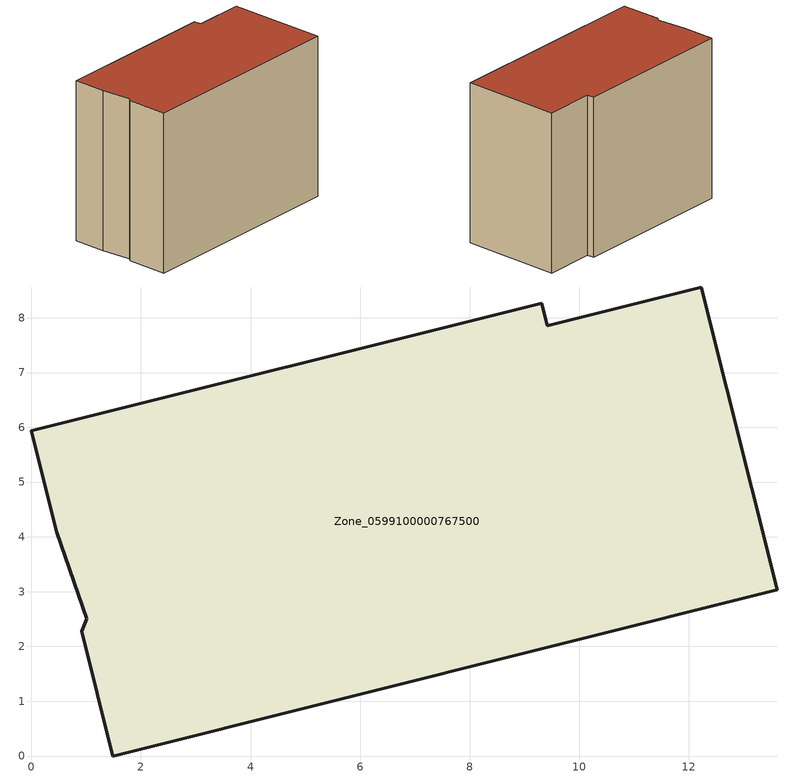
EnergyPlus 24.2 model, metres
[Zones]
Zone_0599100000767500
 floor ground (C_G): 0.46,4.08 0,5.94 9.31,8.26 9.42,7.86 12.23,8.56 13.61,3.03 1.48,0 0.92,2.27 1.01,2.51 z0
 wall outside (C_F): 9.42,7.86 9.31,8.26 0,5.94 0.46,4.08 1.01,2.51 0.92,2.27 1.48,0 13.61,3.03 12.23,8.56 9.42,7.86 z0:9.36
 roof outside (C_R): 1.01,2.51 0.92,2.27 1.48,0 13.61,3.03 12.23,8.56 9.42,7.86 9.31,8.26 0,5.94 0.46,4.08 z9.36
[BUILDING]
Pand.0599100000767500: North Axis=0; Terrain=City; Loads Convergence Tolerance Value=0.04; Temperature Convergence Tolerance Value=0.4; Solar Distribution=FullExterior; Maximum Number of Warmup Days=25; Minimum Number of Warmup Days=1
[Site:Location]
Rotterdam.The.Hague.AP_ZH_NLD Design_Conditions: Latitude=51.96; Longitude=4.45; Time Zone=1; Elevation=-4.5
[SITE:GROUNDTEMPERATURE:BUILDINGSURFACE]
18, 18, 18, 18, 18, 18, 18, 18, 18, 18, 18, 18
[MATERIAL] Thermal Absorptance=0.9; Solar Absorptance=0.7; Visible Absorptance=0.7
Name | Roughness | Thickness | Conductivity | Density | Specific Heat
G.TC.2006-2014 | MediumSmooth | 0.15 | 0.06 | 540 | 1210
F.TC.2006-2014 | Rough | 0.3 | 0.12 | 1920 | 840
R.TC.2006-2014 | MediumRough | 0.2 | 0.08 | 1500 | 1000
[CONSTRUCTION]
C_G: G.TC.2006-2014
C_F: F.TC.2006-2014
C_R: R.TC.2006-2014
[ZONE]
Zone_0599100000767500: Type=1; Multiplier=1; Ceiling Height=Autocalculate; Volume=Autocalculate; Floor Area=autocalculate; Part of Total Floor Area=Yes
[ZONEINFILTRATION:DESIGNFLOWRATE]
Infil_Zone_0599100000767500: Zone or ZoneList or Space or SpaceList=Zone_0599100000767500; Schedule=AlwaysOn; Design Flow Rate Calculation Method=Flow/Area; Flow Rate per Floor Area=0.0015; Constant Term Coefficient=1; Temperature Term Coefficient=0; Velocity Term Coefficient=0; Velocity Squared Term Coefficient=0
[HVACTEMPLATE:ZONE:IDEALLOADSAIRSYSTEM]
Zone_0599100000767500: Maximum Heating Supply Air Temperature=50; Minimum Cooling Supply Air Temperature=13; Maximum Heating Supply Air Humidity Ratio=0.0156; Minimum Cooling Supply Air Humidity Ratio=0.0077; Heating Limit=NoLimit; Cooling Limit=NoLimit; Dehumidification Control Type=ConstantSensibleHeatRatio; Cooling Sensible Heat Ratio=0.7; Dehumidification Setpoint=60; Humidification Control Type=None; Humidification Setpoint=30; Outdoor Air Method=None; Outdoor Air Flow Rate per Person=0.00944; Outdoor Air Flow Rate per Zone Floor Area=0; Outdoor Air Flow Rate per Zone=0; Demand Controlled Ventilation Type=None; Outdoor Air Economizer Type=NoEconomizer; Heat Recovery Type=None; Sensible Heat Recovery Effectiveness=0.7; Latent Heat Recovery Effectiveness=0.65
[ZONECONTROL:THERMOSTAT]
ThermostatControl_Zone_0599100000767500: Zone or ZoneList=Zone_0599100000767500; Control Type Schedule=DualSetpointControlType; Control 1=Thermostat_Zone_0599100000767500; Temperature Difference Between Cutout And Setpoint=0
[THERMOSTATSETPOINT:DUALSETPOINT]
Thermostat_Zone_0599100000767500: Heating Setpoint Temperature Schedule=HeatingSetpoint_Zone_0599100000767500; Cooling Setpoint Temperature Schedule=CoolingSetpoint_Zone_0599100000767500
[SCHEDULE:COMPACT]
HeatingSetpoint_Zone_0599100000767500: Through: 12/31, For: AllDays, Until: 24:00, 21
CoolingSetpoint_Zone_0599100000767500: Through: 12/31, For: AllDays, Until: 24:00, 24
DualSetpointControlType: Through: 12/31, For: AllDays, Until: 24:00, 4
AlwaysOn: Through: 12/31, For: AllDays, Until: 24:00, 1
